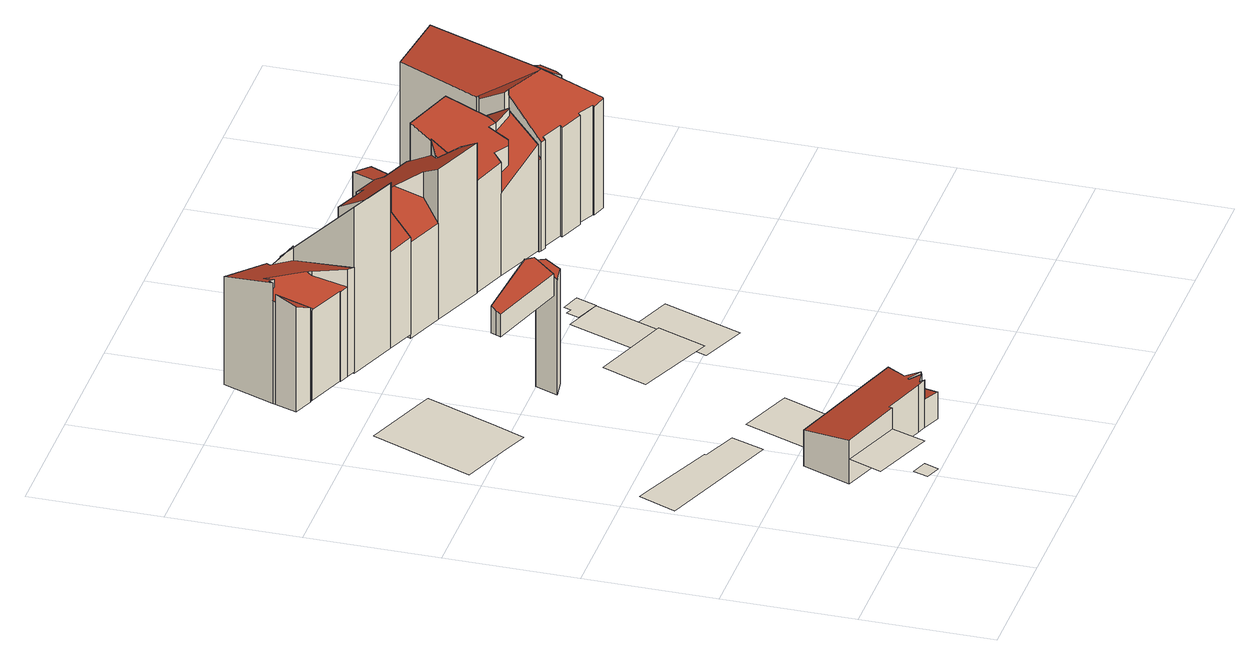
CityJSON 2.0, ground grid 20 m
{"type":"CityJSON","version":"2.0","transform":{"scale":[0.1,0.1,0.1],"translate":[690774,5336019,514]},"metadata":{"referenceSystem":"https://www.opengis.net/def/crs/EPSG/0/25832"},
"CityObjects":{
"building1":{"type":"Building","attributes":{"area_m2":55.53,"max_x":690797.88,"max_y":5336030,"min_x":690786.38,"min_y":5336021.5,"rf_extrusion_mode":"skip","rf_force_lod11":false,"rf_h_ground":518.7,"rf_h_pc_98p":0,"rf_h_roof_50p":0,"rf_h_roof_70p":0,"rf_h_roof_max":0,"rf_h_roof_min":0,"rf_is_glass_roof":false,"rf_nodata_frac":0.977,"rf_nodata_r":0,"rf_pc_select":"_HIGHEST_YET_INSUFFICIENT_COVERAGE","rf_pc_year":2026,"rf_pointcloud_unusable":true,"rf_pt_density":11.2,"rf_roof_planes":0,"rf_roof_type":"no points","rf_success":true,"rf_t_run":8,"source_file":"690_5336.gml"},"geometry":[{"type":"MultiSurface","lod":"0","boundaries":[[[0,1,2,3]]]}]},
"building2":{"type":"Building","attributes":{"area_m2":118.25,"max_x":690795.81,"max_y":5336057,"min_x":690774.81,"min_y":5336044,"rf_extrusion_mode":"skip","rf_force_lod11":false,"rf_h_ground":514.73,"rf_h_pc_98p":0,"rf_h_roof_50p":0,"rf_h_roof_70p":0,"rf_h_roof_max":0,"rf_h_roof_min":0,"rf_is_glass_roof":false,"rf_nodata_frac":1,"rf_nodata_r":0,"rf_pc_select":"_HIGHEST_YET_INSUFFICIENT_COVERAGE","rf_pc_year":0,"rf_pointcloud_unusable":true,"rf_pt_density":0,"rf_roof_planes":0,"rf_roof_type":"no points","rf_success":true,"rf_t_run":0,"source_file":"690_5336.gml"},"geometry":[{"type":"MultiSurface","lod":"0","boundaries":[[[4,5,6,7,8,9,10]]]}]},
"building3":{"type":"Building","attributes":{"area_m2":5.8,"max_x":690795.94,"max_y":5336022.5,"min_x":690792.81,"min_y":5336019,"rf_extrusion_mode":"skip","rf_force_lod11":false,"rf_h_ground":515.04,"rf_h_pc_98p":0,"rf_h_roof_50p":0,"rf_h_roof_70p":0,"rf_h_roof_max":0,"rf_h_roof_min":0,"rf_is_glass_roof":false,"rf_nodata_frac":0.25,"rf_nodata_r":0,"rf_pc_select":"_HIGHEST_YET_INSUFFICIENT_COVERAGE","rf_pc_year":2026,"rf_pointcloud_unusable":true,"rf_pt_density":12.44,"rf_roof_planes":0,"rf_roof_type":"no points","rf_success":true,"rf_t_run":4,"source_file":"690_5336.gml"},"geometry":[{"type":"MultiSurface","lod":"0","boundaries":[[[11,12,13,14]]]}]},
"building4":{"type":"Building","attributes":{"area_m2":101.1,"max_x":690793.38,"max_y":5336063.5,"min_x":690778.38,"min_y":5336051.5,"rf_extrusion_mode":"skip","rf_force_lod11":false,"rf_h_ground":532.24,"rf_h_pc_98p":0,"rf_h_roof_50p":0,"rf_h_roof_70p":0,"rf_h_roof_max":0,"rf_h_roof_min":0,"rf_is_glass_roof":false,"rf_nodata_frac":1,"rf_nodata_r":0,"rf_pc_select":"_HIGHEST_YET_INSUFFICIENT_COVERAGE","rf_pc_year":0,"rf_pointcloud_unusable":true,"rf_pt_density":0,"rf_roof_planes":0,"rf_roof_type":"no points","rf_success":true,"rf_t_run":0,"source_file":"690_5336.gml"},"geometry":[{"type":"MultiSurface","lod":"0","boundaries":[[[15,16,17,18,19]]]}]},
"building5":{"type":"Building","attributes":{"area_m2":160.46,"max_x":690811.12,"max_y":5336037.5,"min_x":690788.38,"min_y":5336023,"rf_extrusion_mode":"standard","rf_force_lod11":false,"rf_h_ground":514.7,"rf_h_pc_98p":0,"rf_h_roof_50p":521.57,"rf_h_roof_70p":521.95,"rf_h_roof_max":522.39,"rf_h_roof_min":518.46,"rf_h_roof_ridge":522.31,"rf_is_glass_roof":false,"rf_nodata_frac":0.54,"rf_nodata_r":0,"rf_pc_select":"_HIGHEST_YET_INSUFFICIENT_COVERAGE","rf_pc_year":2026,"rf_pointcloud_unusable":false,"rf_pt_density":106.25,"rf_ridgelines":3,"rf_rmse_lod22":0.298,"rf_roof_planes":7,"rf_roof_type":"slanted","rf_success":true,"rf_t_run":77,"rf_volume_lod22":1039.31,"source_file":"690_5336.gml"},"children":["building5-1"]},
"building5-1":{"type":"BuildingPart","parents":["building5"],"geometry":[{"type":"Solid","lod":"2.2","boundaries":[[[[20,21,22,23,24,25,26,27,28]],[[29,25,24,30]],[[30,24,23,31]],[[31,23,22,32]],[[33,34,26,25,29]],[[35,27,26,34]],[[32,22,21,36]],[[37,20,28,38]],[[38,28,27,35]],[[39,40,34,33]],[[41,42,43,44]],[[44,43,45,46]],[[47,37,48,49]],[[49,48,42,41]],[[36,21,20,37,47]],[[50,51,52,53]],[[53,52,40,39]],[[46,45,51,50]],[[51,45,43,42,48,37,38,35,34,40,52]],[[46,50,53,39,33,29,30,31,32,36,47,49,41,44]]]],"semantics":{"surfaces":[{"type":"GroundSurface"},{"type":"WallSurface","on_footprint_edge":true},{"type":"WallSurface","on_footprint_edge":false},{"type":"RoofSurface","rf_azimuth":62.97,"rf_h_roof_50p":518.82,"rf_h_roof_70p":519.04,"rf_h_roof_max":522.27,"rf_h_roof_min":518.3,"rf_slope":7.73},{"type":"RoofSurface","rf_azimuth":6.25,"rf_h_roof_50p":521.45,"rf_h_roof_70p":521.68,"rf_h_roof_max":522.29,"rf_h_roof_min":520.53,"rf_slope":9.01}],"values":[[0,1,1,1,1,1,1,1,1,2,2,2,2,2,1,2,2,2,3,4]]}}]},
"building6":{"type":"Building","attributes":{"area_m2":212.73,"max_x":690792.81,"max_y":5336096.5,"min_x":690774.56,"min_y":5336076.5,"rf_extrusion_mode":"standard","rf_force_lod11":false,"rf_h_ground":515.73,"rf_h_pc_98p":0,"rf_h_roof_50p":534.67,"rf_h_roof_70p":534.76,"rf_h_roof_max":535.05,"rf_h_roof_min":530.95,"rf_is_glass_roof":false,"rf_nodata_frac":0.582,"rf_nodata_r":0,"rf_pc_select":"_HIGHEST_YET_INSUFFICIENT_COVERAGE","rf_pc_year":2026,"rf_pointcloud_unusable":false,"rf_pt_density":7.04,"rf_ridgelines":0,"rf_rmse_lod22":0,"rf_roof_planes":2,"rf_roof_type":"slanted","rf_success":true,"rf_t_run":20,"rf_volume_lod22":0,"source_file":"690_5336.gml"},"geometry":[{"type":"MultiSurface","lod":"0","boundaries":[[[54,55,56,57,58,59,60,61]]]}]},
"building7":{"type":"Building","attributes":{"area_m2":65.28,"max_x":690797.19,"max_y":5336071,"min_x":690787.69,"min_y":5336059,"rf_extrusion_mode":"skip","rf_force_lod11":false,"rf_h_ground":531.93,"rf_h_pc_98p":0,"rf_h_roof_50p":0,"rf_h_roof_70p":0,"rf_h_roof_max":0,"rf_h_roof_min":0,"rf_is_glass_roof":false,"rf_nodata_frac":0.969,"rf_nodata_r":0,"rf_pc_select":"_HIGHEST_YET_INSUFFICIENT_COVERAGE","rf_pc_year":2026,"rf_pointcloud_unusable":true,"rf_pt_density":4.5,"rf_roof_planes":0,"rf_roof_type":"no points","rf_success":true,"rf_t_run":4,"source_file":"690_5336.gml"},"geometry":[{"type":"MultiSurface","lod":"0","boundaries":[[[62,63,64,65]]]}]},
"building8":{"type":"Building","attributes":{"area_m2":98.35,"max_x":690802.12,"max_y":5336063,"min_x":690790.44,"min_y":5336048.5,"rf_extrusion_mode":"skip","rf_force_lod11":false,"rf_h_ground":530.83,"rf_h_pc_98p":0,"rf_h_roof_50p":0,"rf_h_roof_70p":0,"rf_h_roof_max":0,"rf_h_roof_min":0,"rf_is_glass_roof":false,"rf_nodata_frac":0.954,"rf_nodata_r":0,"rf_pc_select":"_HIGHEST_YET_INSUFFICIENT_COVERAGE","rf_pc_year":2026,"rf_pointcloud_unusable":true,"rf_pt_density":10.67,"rf_roof_planes":0,"rf_roof_type":"no points","rf_success":true,"rf_t_run":2,"source_file":"690_5336.gml"},"geometry":[{"type":"MultiSurface","lod":"0","boundaries":[[[66,67,68,69]]]}]},
"building9":{"type":"Building","attributes":{"area_m2":113.41,"max_x":690807.62,"max_y":5336048,"min_x":690794.75,"min_y":5336033,"rf_extrusion_mode":"standard","rf_force_lod11":false,"rf_h_ground":514.87,"rf_h_pc_98p":0,"rf_h_roof_50p":518.59,"rf_h_roof_70p":518.63,"rf_h_roof_max":518.81,"rf_h_roof_min":518.44,"rf_is_glass_roof":false,"rf_nodata_frac":0.562,"rf_nodata_r":0,"rf_pc_select":"_HIGHEST_YET_INSUFFICIENT_COVERAGE","rf_pc_year":2026,"rf_pointcloud_unusable":false,"rf_pt_density":38.87,"rf_ridgelines":0,"rf_rmse_lod22":0,"rf_roof_planes":2,"rf_roof_type":"slanted","rf_success":true,"rf_t_run":36,"rf_volume_lod22":0,"source_file":"690_5336.gml"},"geometry":[{"type":"MultiSurface","lod":"0","boundaries":[[[70,71,72,73]]]}]},
"building10":{"type":"Building","attributes":{"area_m2":12.14,"max_x":690798.31,"max_y":5336073,"min_x":690793.38,"min_y":5336069,"rf_extrusion_mode":"skip","rf_force_lod11":false,"rf_h_ground":531.98,"rf_h_pc_98p":0,"rf_h_roof_50p":0,"rf_h_roof_70p":0,"rf_h_roof_max":0,"rf_h_roof_min":0,"rf_is_glass_roof":false,"rf_nodata_frac":0.854,"rf_nodata_r":0,"rf_pc_select":"_HIGHEST_YET_INSUFFICIENT_COVERAGE","rf_pc_year":2026,"rf_pointcloud_unusable":true,"rf_pt_density":9.14,"rf_roof_planes":0,"rf_roof_type":"no points","rf_success":true,"rf_t_run":3,"source_file":"690_5336.gml"},"geometry":[{"type":"MultiSurface","lod":"0","boundaries":[[[74,75,76,77,78,79]]]}]},
"building11":{"type":"Building","attributes":{"area_m2":177.84,"max_x":690805,"max_y":5336092,"min_x":690786.44,"min_y":5336074.5,"rf_extrusion_mode":"standard","rf_force_lod11":false,"rf_h_ground":530.38,"rf_h_pc_98p":0,"rf_h_roof_50p":534.61,"rf_h_roof_70p":534.93,"rf_h_roof_max":535.77,"rf_h_roof_min":533.84,"rf_is_glass_roof":false,"rf_nodata_frac":0.582,"rf_nodata_r":0,"rf_pc_select":"_HIGHEST_YET_INSUFFICIENT_COVERAGE","rf_pc_year":2026,"rf_pointcloud_unusable":false,"rf_pt_density":15,"rf_ridgelines":0,"rf_rmse_lod22":1.68,"rf_roof_planes":3,"rf_roof_type":"slanted","rf_success":true,"rf_t_run":35,"rf_volume_lod22":167.82,"source_file":"690_5336.gml"},"children":["building11-1"]},
"building11-1":{"type":"BuildingPart","parents":["building11"],"geometry":[{"type":"Solid","lod":"2.2","boundaries":[[[[80,81,82,83,84,85]],[[86,84,83,87]],[[88,85,84,86]],[[87,83,82,89]],[[89,82,81,90]],[[91,80,85,88]],[[90,81,80,91]],[[90,91,88,86,87,89]]]],"semantics":{"surfaces":[{"type":"GroundSurface"},{"type":"WallSurface","on_footprint_edge":true},{"type":"RoofSurface","rf_azimuth":198.56,"rf_h_roof_50p":534.73,"rf_h_roof_70p":534.99,"rf_h_roof_max":535.7,"rf_h_roof_min":534.08,"rf_slope":22.22}],"values":[[0,1,1,1,1,1,1,2]]}}]},
"building12":{"type":"Building","attributes":{"area_m2":359.8,"max_x":690824.88,"max_y":5336087.5,"min_x":690795,"min_y":5336060.5,"rf_extrusion_mode":"standard","rf_force_lod11":false,"rf_h_ground":514.61,"rf_h_pc_98p":0,"rf_h_roof_50p":533.04,"rf_h_roof_70p":533.4,"rf_h_roof_max":535.56,"rf_h_roof_min":532.14,"rf_h_roof_ridge":532.51,"rf_is_glass_roof":false,"rf_nodata_frac":0.483,"rf_nodata_r":0,"rf_pc_select":"_HIGHEST_YET_INSUFFICIENT_COVERAGE","rf_pc_year":2026,"rf_pointcloud_unusable":false,"rf_pt_density":21.62,"rf_ridgelines":1,"rf_rmse_lod22":11.63,"rf_roof_planes":6,"rf_roof_type":"slanted","rf_success":true,"rf_t_run":74,"rf_volume_lod22":136.47,"source_file":"690_5336.gml"},"children":["building12-1"]},
"building12-1":{"type":"BuildingPart","parents":["building12"],"geometry":[{"type":"Solid","lod":"2.2","boundaries":[[[[92,93,94,95]],[[96,92,95,97]],[[97,95,94,98]],[[98,94,93,99]],[[99,93,92,96]],[[99,96,97,98]]]],"semantics":{"surfaces":[{"type":"GroundSurface"},{"type":"WallSurface","on_footprint_edge":true},{"type":"RoofSurface","rf_azimuth":171.69,"rf_h_roof_50p":534.05,"rf_h_roof_70p":534.38,"rf_h_roof_max":534.99,"rf_h_roof_min":533.39,"rf_slope":30.17}],"values":[[0,1,1,1,1,2]]}}]},
"building13":{"type":"Building","attributes":{"area_m2":165.88,"max_x":690801.81,"max_y":5336120.5,"min_x":690784.88,"min_y":5336104,"rf_extrusion_mode":"standard","rf_force_lod11":false,"rf_h_ground":515.28,"rf_h_pc_98p":0,"rf_h_roof_50p":531.57,"rf_h_roof_70p":532.48,"rf_h_roof_max":534.48,"rf_h_roof_min":529.54,"rf_h_roof_ridge":530.56,"rf_is_glass_roof":false,"rf_nodata_frac":0.485,"rf_nodata_r":0,"rf_pc_select":"_HIGHEST_YET_INSUFFICIENT_COVERAGE","rf_pc_year":2026,"rf_pointcloud_unusable":false,"rf_pt_density":13.06,"rf_ridgelines":1,"rf_rmse_lod22":0.416,"rf_roof_planes":9,"rf_roof_type":"slanted","rf_success":true,"rf_t_run":31,"rf_volume_lod22":2726.28,"source_file":"690_5336.gml"},"children":["building13-1"]},
"building13-1":{"type":"BuildingPart","parents":["building13"],"geometry":[{"type":"Solid","lod":"2.2","boundaries":[[[[100,101,102,103,104,105,106,107,108,109,110,111,112,113]],[[114,115,116]],[[117,111,110,118]],[[119,112,111,117]],[[120,101,100,121,122]],[[122,121,123,124]],[[125,108,107,126]],[[127,109,108,125]],[[128,129,106,105,130]],[[131,132,104,103,133]],[[130,105,104,132]],[[134,135,102,101,120]],[[126,107,106,129]],[[136,137,113,112,119]],[[138,139,140]],[[132,131,140]],[[118,110,109,127,141]],[[133,103,102,135]],[[121,100,113,137]],[[115,114,129,128]],[[139,138,135,134]],[[124,123,142,143]],[[143,142,144,145]],[[145,144,146]],[[141,127,137,136]],[[135,138,140,131,133]],[[146,116,115,128,130,132,140,139,134,120,122,124,143,145]],[[141,136,119,117,118]],[[137,127,125,126,129,114,116,146,144,142,123,121]]]],"semantics":{"surfaces":[{"type":"GroundSurface"},{"type":"WallSurface","on_footprint_edge":false},{"type":"WallSurface","on_footprint_edge":true},{"type":"RoofSurface","rf_azimuth":15.99,"rf_h_roof_50p":529.95,"rf_h_roof_70p":530.3,"rf_h_roof_max":531.55,"rf_h_roof_min":528.79,"rf_slope":52.33},{"type":"RoofSurface","rf_azimuth":68.71,"rf_h_roof_50p":531.92,"rf_h_roof_70p":532.43,"rf_h_roof_max":534.52,"rf_h_roof_min":529.62,"rf_slope":19.93},{"type":"RoofSurface","rf_azimuth":134.08,"rf_h_roof_50p":532.13,"rf_h_roof_70p":532.54,"rf_h_roof_max":533.16,"rf_h_roof_min":530.68,"rf_slope":30.44},{"type":"RoofSurface","rf_azimuth":200.54,"rf_h_roof_50p":531.68,"rf_h_roof_70p":532.33,"rf_h_roof_max":533.84,"rf_h_roof_min":529.86,"rf_slope":29.01}],"values":[[0,1,2,2,2,1,2,2,2,2,2,2,2,2,1,1,2,2,2,1,1,1,1,1,1,3,4,5,6]]}}]},
"building14":{"type":"Building","attributes":{"area_m2":167.84,"max_x":690814.25,"max_y":5336116,"min_x":690797.38,"min_y":5336099.5,"rf_extrusion_mode":"standard","rf_force_lod11":false,"rf_h_ground":515.13,"rf_h_pc_98p":0,"rf_h_roof_50p":532.72,"rf_h_roof_70p":533.2,"rf_h_roof_max":535.57,"rf_h_roof_min":531.17,"rf_is_glass_roof":false,"rf_nodata_frac":0.7,"rf_nodata_r":0,"rf_pc_select":"_HIGHEST_YET_INSUFFICIENT_COVERAGE","rf_pc_year":2026,"rf_pointcloud_unusable":false,"rf_pt_density":10.59,"rf_ridgelines":0,"rf_rmse_lod22":1.19,"rf_roof_planes":3,"rf_roof_type":"slanted","rf_success":true,"rf_t_run":19,"rf_volume_lod22":3289.98,"source_file":"690_5336.gml"},"children":["building14-1"]},
"building14-1":{"type":"BuildingPart","parents":["building14"],"geometry":[{"type":"Solid","lod":"2.2","boundaries":[[[[147,148,149,150,151,152]],[[153,150,149,154]],[[154,149,148,155]],[[156,157,158,159]],[[160,161,157,156]],[[159,158,151,150,153]],[[162,152,151,158]],[[155,148,147,161,160]],[[161,147,152,162]],[[155,160,156,159,153,154]],[[161,162,158,157]]]],"semantics":{"surfaces":[{"type":"GroundSurface"},{"type":"WallSurface","on_footprint_edge":true},{"type":"WallSurface","on_footprint_edge":false},{"type":"RoofSurface","rf_azimuth":22.13,"rf_h_roof_50p":534.69,"rf_h_roof_70p":537,"rf_h_roof_max":541.76,"rf_h_roof_min":529,"rf_slope":44.57},{"type":"RoofSurface","rf_azimuth":202.33,"rf_h_roof_50p":532.37,"rf_h_roof_70p":532.91,"rf_h_roof_max":541.36,"rf_h_roof_min":530.89,"rf_slope":39.86}],"values":[[0,1,1,2,2,1,1,1,1,3,4]]}}]},
"building15":{"type":"Building","attributes":{"area_m2":195.93,"max_x":690828.19,"max_y":5336111,"min_x":690809.56,"min_y":5336094,"rf_extrusion_mode":"standard","rf_force_lod11":false,"rf_h_ground":514.5,"rf_h_pc_98p":0,"rf_h_roof_50p":533.95,"rf_h_roof_70p":534.59,"rf_h_roof_max":536.18,"rf_h_roof_min":531,"rf_h_roof_ridge":535.39,"rf_is_glass_roof":false,"rf_nodata_frac":0.662,"rf_nodata_r":0,"rf_pc_select":"_HIGHEST_YET_INSUFFICIENT_COVERAGE","rf_pc_year":2026,"rf_pointcloud_unusable":false,"rf_pt_density":10.07,"rf_ridgelines":1,"rf_rmse_lod22":0.98,"rf_roof_planes":3,"rf_roof_type":"slanted","rf_success":true,"rf_t_run":31,"rf_volume_lod22":3830.09,"source_file":"690_5336.gml"},"children":["building15-1"]},
"building15-1":{"type":"BuildingPart","parents":["building15"],"geometry":[{"type":"Solid","lod":"2.2","boundaries":[[[[163,164,165,166,167,168,169,170,171,172,173,174]],[[175,169,168,176]],[[177,170,169,175]],[[176,168,167,178]],[[178,167,166,179]],[[180,181,182,183]],[[184,173,172,181,180]],[[179,166,165,185]],[[185,165,164,186]],[[187,163,174,188]],[[181,172,171,189,190]],[[189,171,170,177]],[[191,188,174,173,184]],[[192,193,188,191]],[[186,164,163,187]],[[190,189,194,195]],[[195,194,196]],[[183,182,196]],[[193,192,197]],[[195,196,182,181,190]],[[197,192,191,184,180,183,196,194,189,177,175,176,178,179,185,186]],[[193,197,186,187,188]]]],"semantics":{"surfaces":[{"type":"GroundSurface"},{"type":"WallSurface","on_footprint_edge":true},{"type":"WallSurface","on_footprint_edge":false},{"type":"RoofSurface","rf_azimuth":179.74,"rf_h_roof_50p":535.8,"rf_h_roof_70p":535.91,"rf_h_roof_max":536.72,"rf_h_roof_min":534.7,"rf_slope":25.66},{"type":"RoofSurface","rf_azimuth":21.4,"rf_h_roof_50p":533.92,"rf_h_roof_70p":535.49,"rf_h_roof_max":538.74,"rf_h_roof_min":530.06,"rf_slope":31.6},{"type":"RoofSurface","rf_azimuth":200.76,"rf_h_roof_50p":532.82,"rf_h_roof_70p":533.94,"rf_h_roof_max":538.45,"rf_h_roof_min":530.16,"rf_slope":43.95}],"values":[[0,1,1,1,1,2,1,1,1,1,1,1,1,2,1,2,2,2,2,3,4,5]]}}]},
"building16":{"type":"Building","attributes":{"area_m2":160.98,"max_x":690840.81,"max_y":5336104.5,"min_x":690823.75,"min_y":5336088.5,"rf_extrusion_mode":"standard","rf_force_lod11":false,"rf_h_ground":514.56,"rf_h_pc_98p":0,"rf_h_roof_50p":532.34,"rf_h_roof_70p":534.04,"rf_h_roof_max":536.26,"rf_h_roof_min":530.13,"rf_is_glass_roof":false,"rf_nodata_frac":0.599,"rf_nodata_r":0,"rf_pc_select":"_HIGHEST_YET_INSUFFICIENT_COVERAGE","rf_pc_year":2026,"rf_pointcloud_unusable":false,"rf_pt_density":50.25,"rf_ridgelines":0,"rf_rmse_lod22":0.928,"rf_roof_planes":8,"rf_roof_type":"slanted","rf_success":true,"rf_t_run":48,"rf_volume_lod22":3195.58,"source_file":"690_5336.gml"},"children":["building16-1"]},
"building16-1":{"type":"BuildingPart","parents":["building16"],"geometry":[{"type":"Solid","lod":"2.2","boundaries":[[[[198,199,200,201,202,203,204,205,206]],[[207,202,201,208]],[[209,210,203,202,207,211]],[[212,213,214,215]],[[216,217,218,213,212]],[[219,220,221,222]],[[211,207,220,219]],[[223,198,206,224]],[[208,201,200,221]],[[225,205,204,226]],[[222,221,200,199,227]],[[224,206,205,225,228]],[[228,225,229,230]],[[231,232,233,234]],[[213,218,235,236]],[[236,235,210,209]],[[226,204,203,210]],[[230,229,232,231]],[[234,233,217,216]],[[237,227,199,198,223]],[[215,214,227,237]],[[208,221,220,207]],[[217,233,232,229,225,226,210,235,218]],[[215,237,223,224,228,230,231,234,216,212]],[[227,214,213,236,209,211,219,222]]]],"semantics":{"surfaces":[{"type":"GroundSurface"},{"type":"WallSurface","on_footprint_edge":true},{"type":"WallSurface","on_footprint_edge":false},{"type":"RoofSurface","rf_azimuth":18.6,"rf_h_roof_50p":529.99,"rf_h_roof_70p":530.16,"rf_h_roof_max":531.87,"rf_h_roof_min":529.56,"rf_slope":28.75},{"type":"RoofSurface","rf_azimuth":233.09,"rf_h_roof_50p":532.58,"rf_h_roof_70p":533.48,"rf_h_roof_max":535.84,"rf_h_roof_min":528.43,"rf_slope":41.49},{"type":"RoofSurface","rf_azimuth":207.47,"rf_h_roof_50p":535.63,"rf_h_roof_70p":536.59,"rf_h_roof_max":538.36,"rf_h_roof_min":532.73,"rf_slope":24.42},{"type":"RoofSurface","rf_azimuth":356.98,"rf_h_roof_50p":532.87,"rf_h_roof_70p":533.7,"rf_h_roof_max":535.84,"rf_h_roof_min":529.91,"rf_slope":36.25}],"values":[[0,1,1,2,2,2,2,1,1,1,1,1,2,2,2,2,1,2,2,1,2,3,4,5,6]]}}]},
"building17":{"type":"Building","attributes":{"area_m2":28.83,"max_x":690843.75,"max_y":5336116,"min_x":690836.75,"min_y":5336109,"rf_extrusion_mode":"standard","rf_force_lod11":false,"rf_h_ground":514.51,"rf_h_pc_98p":0,"rf_h_roof_50p":520.18,"rf_h_roof_70p":521.49,"rf_h_roof_max":521.95,"rf_h_roof_min":519.97,"rf_is_glass_roof":false,"rf_nodata_frac":0.623,"rf_nodata_r":0,"rf_pc_select":"_HIGHEST_YET_INSUFFICIENT_COVERAGE","rf_pc_year":2026,"rf_pointcloud_unusable":false,"rf_pt_density":70.79,"rf_ridgelines":0,"rf_rmse_lod22":0.232,"rf_roof_planes":2,"rf_roof_type":"slanted","rf_success":true,"rf_t_run":28,"rf_volume_lod22":178.98,"source_file":"690_5336.gml"},"children":["building17-1"]},
"building17-1":{"type":"BuildingPart","parents":["building17"],"geometry":[{"type":"Solid","lod":"2.2","boundaries":[[[[238,239,240,241,242,243]],[[244,242,241,245]],[[246,243,242,244]],[[247,238,243,246]],[[245,241,240,248]],[[248,240,239,249]],[[249,239,238,247]],[[249,247,246,244,245,248]]]],"semantics":{"surfaces":[{"type":"GroundSurface"},{"type":"WallSurface","on_footprint_edge":true},{"type":"RoofSurface","rf_azimuth":110.39,"rf_h_roof_50p":520.75,"rf_h_roof_70p":521.07,"rf_h_roof_max":521.58,"rf_h_roof_min":519.86,"rf_slope":18.25}],"values":[[0,1,1,1,1,1,1,2]]}}]},
"building18":{"type":"Building","attributes":{"area_m2":337.88,"max_x":690859.69,"max_y":5336112,"min_x":690836.62,"min_y":5336083,"rf_extrusion_mode":"standard","rf_force_lod11":false,"rf_h_ground":514.51,"rf_h_pc_98p":0,"rf_h_roof_50p":535.62,"rf_h_roof_70p":536.45,"rf_h_roof_max":537.64,"rf_h_roof_min":532.5,"rf_h_roof_ridge":537.87,"rf_is_glass_roof":false,"rf_nodata_frac":0.00148,"rf_nodata_r":0,"rf_pc_select":"PREFERRED_AND_LATEST","rf_pc_year":2026,"rf_pointcloud_unusable":false,"rf_pt_density":584.37,"rf_ridgelines":5,"rf_rmse_lod22":1.21,"rf_roof_planes":22,"rf_roof_type":"slanted","rf_success":true,"rf_t_run":193,"rf_volume_lod22":7075.34,"source_file":"690_5336.gml"},"children":["building18-1"]},
"building18-1":{"type":"BuildingPart","parents":["building18"],"geometry":[{"type":"Solid","lod":"2.2","boundaries":[[[[250,251,252,253,254,255,256,257,258,259,260,261,262,263,264,265,266,267,268,269,270,271,272,273,274,275,276,277,278]],[[279,257,256,280]],[[281,265,264,282]],[[283,266,265,281]],[[282,264,263,284]],[[285,262,261,286]],[[284,263,262,285]],[[287,251,250,288]],[[288,250,278,289]],[[290,291,292,293]],[[294,295,255,254,296]],[[280,256,255,295]],[[297,298,299]],[[300,252,251,287]],[[301,276,275,302]],[[302,275,274,303]],[[304,277,276,301]],[[305,306,307,308]],[[309,268,267,310]],[[310,267,266,283]],[[311,272,271,312]],[[303,274,273,313]],[[313,273,272,311]],[[314,279,315,298,297]],[[316,259,258,292]],[[293,292,258,257,279,314]],[[317,318,319,320]],[[321,322,318,317]],[[286,261,260,291,290]],[[291,260,259,316]],[[308,307,322,321]],[[298,315,295,294]],[[323,253,252,300]],[[296,254,253,323]],[[320,319,306,305]],[[324,269,268,309]],[[325,270,269,324]],[[312,271,270,325]],[[289,278,277,304]],[[286,290,293,314,297,299,326]],[[291,316,292]],[[295,315,279,280]],[[327,284,285,286,326]],[[320,305,308,321,317]],[[312,325,324,309,310,283,281,282,284,327,303,313,311],[306,319,318,322,307]],[[289,304,301,302,303,327,326,299,298,294,296,323,300,287,288]]]],"semantics":{"surfaces":[{"type":"GroundSurface"},{"type":"WallSurface","on_footprint_edge":true},{"type":"WallSurface","on_footprint_edge":false},{"type":"RoofSurface","rf_azimuth":25.02,"rf_h_roof_50p":536.45,"rf_h_roof_70p":536.94,"rf_h_roof_max":537.99,"rf_h_roof_min":534.17,"rf_slope":30.91},{"type":"RoofSurface","rf_azimuth":9.99,"rf_h_roof_50p":529.65,"rf_h_roof_70p":530.01,"rf_h_roof_max":534.7,"rf_h_roof_min":529.5,"rf_slope":41.91},{"type":"RoofSurface","rf_azimuth":213.78,"rf_h_roof_50p":534.1,"rf_h_roof_70p":534.55,"rf_h_roof_max":537.43,"rf_h_roof_min":530.28,"rf_slope":43.04},{"type":"RoofSurface","rf_azimuth":291.22,"rf_h_roof_50p":536.2,"rf_h_roof_70p":536.84,"rf_h_roof_max":537.98,"rf_h_roof_min":534.27,"rf_slope":25.98},{"type":"RoofSurface","rf_azimuth":111.02,"rf_h_roof_50p":534.41,"rf_h_roof_70p":534.55,"rf_h_roof_max":534.81,"rf_h_roof_min":534.06,"rf_slope":21.83},{"type":"RoofSurface","rf_azimuth":111.5,"rf_h_roof_50p":535.11,"rf_h_roof_70p":536.18,"rf_h_roof_max":537.98,"rf_h_roof_min":532.03,"rf_slope":41.11},{"type":"RoofSurface","rf_azimuth":201.15,"rf_h_roof_50p":534.73,"rf_h_roof_70p":535.87,"rf_h_roof_max":537.99,"rf_h_roof_min":532.23,"rf_slope":41.17}],"values":[[0,1,1,1,1,1,1,1,1,2,1,1,2,1,1,1,1,2,1,1,1,1,1,2,1,1,2,2,1,1,2,2,1,1,2,1,1,1,1,3,4,5,6,7,8,9]]}}]}
},
"vertices":[
[219,24,47],[238,76,47],[144,111,47],[124,60,47],
[8,324,7],[199,251,7],[218,301,7],[164,323,7],[165,325,7],[44,376,7],[31,381,7],
[220,24,10],[196,33,10],[188,11,10],[211,2,10],
[44,376,182],[165,325,182],[194,400,182],[72,445,182],[55,405,182],
[317,52,7],[302,57,7],[241,81,7],[238,76,7],[144,111,7],[173,185,7],[354,115,7],[371,108,7],[345,41,7],[173,185,65],[144,111,77],[238,76,81],[241,81,80],[354,115,73],[354,115,45],[371,108,43],[302,57,83],[317,52,53],[345,41,50],[330,85,78],[330,85,50],[335,61,82],[335,61,50],[320,75,51],[320,75,80],[321,77,51],[321,77,80],[317,52,84],[313,58,53],[313,58,83],[341,64,81],[341,64,49],[341,65,49],[341,65,81],
[6,619,17],[78,592,17],[124,574,17],[143,619,17],[188,730,17],[183,732,17],[163,740,17],[71,775,17],
[137,421,179],[194,400,179],[232,501,179],[175,522,179],
[235,294,168],[281,415,168],[210,442,168],[164,323,168],
[290,139,9],[337,259,9],[254,291,9],[208,171,9],
[194,515,180],[232,501,180],[243,532,180],[215,542,180],[211,531,180],[201,534,180],
[147,628,164],[265,613,164],[278,603,164],[265,571,164],[140,612,164],[143,619,164],[140,612,200],[265,571,200],[143,619,203],[278,603,214],[265,613,217],[147,628,207],
[294,591,6],[293,570,6],[263,566,6],[277,601,6],[294,591,204],[277,601,211],[263,566,192],[293,570,192],
[122,935,13],[152,1014,13],[245,979,13],[278,966,13],[271,948,13],[234,850,13],[220,855,13],[205,861,13],[205,862,13],[145,885,13],[140,887,13],[140,886,13],[109,898,13],[121,931,13],[202,902,179],[202,902,186],[205,910,183],[140,886,165],[140,887,165],[109,898,183],[152,1014,188],[122,935,180],[122,935,208],[132,943,186],[132,943,204],[205,862,158],[205,861,158],[145,885,159],[220,855,186],[220,855,158],[234,850,182],[271,948,179],[271,948,156],[278,966,155],[245,979,161],[245,979,151],[121,931,191],[121,931,178],[236,972,162],[236,972,165],[240,969,164],[145,885,162],[145,940,187],[145,940,200],[148,955,195],[148,955,197],[150,956,196],
[311,820,11],[234,850,11],[279,969,11],[403,921,11],[368,835,11],[355,803,11],[403,921,152],[279,969,154],[234,850,280],[306,851,252],[306,851,189],[368,835,197],[368,835,244],[311,820,278],[311,820,167],[355,803,168],
[355,803,5],[376,855,5],[403,921,5],[457,900,5],[461,912,5],[501,896,5],[494,880,5],[542,862,5],[526,822,5],[508,774,5],[497,748,5],[414,780,5],[494,880,173],[501,896,162],[542,862,173],[461,912,162],[457,900,170],[508,774,231],[508,774,202],[494,803,216],[494,803,217],[497,748,248],[403,921,170],[376,855,214],[355,803,160],[414,780,160],[526,822,199],[526,822,225],[414,780,248],[430,806,230],[430,806,189],[495,807,215],[495,807,218],[494,804,216],[408,842,214],
[539,856,6],[615,827,6],[656,811,6],[668,806,6],[663,793,6],[645,744,6],[627,697,6],[549,728,6],[497,748,6],[663,793,165],[668,806,157],[645,744,219],[645,744,215],[663,793,184],[613,754,212],[613,754,211],[616,765,203],[616,765,218],[599,760,212],[599,760,192],[613,754,198],[647,804,175],[647,804,162],[656,811,157],[656,811,171],[539,856,238],[497,748,186],[549,728,139],[627,697,178],[615,827,158],[549,728,189],[560,741,153],[560,741,196],[584,728,196],[584,728,164],[594,731,173],[594,731,200],[639,742,210],[639,742,220],[615,827,242],
[658,902,5],[627,913,5],[628,915,5],[651,971,5],[698,958,5],[666,899,5],[698,958,58],[651,971,74],[666,899,61],[658,902,64],[628,915,75],[627,913,75],
[713,661,5],[674,676,5],[675,679,5],[639,693,5],[637,690,5],[629,693,5],[626,695,5],[648,751,5],[663,792,5],[668,806,5],[685,799,5],[687,803,5],[743,929,5],[800,902,5],[855,874,5],[857,874,5],[855,869,5],[847,872,5],[814,789,5],[816,788,5],[799,745,5],[801,745,5],[766,657,5],[770,655,5],[765,643,5],[764,642,5],[742,649,5],[742,651,5],[714,664,5],[648,751,208],[626,695,154],[857,874,182],[855,874,183],[855,869,181],[800,902,237],[743,929,206],[687,803,203],[674,676,181],[713,661,181],[714,664,183],[685,799,206],[685,799,159],[663,792,168],[663,792,215],[629,693,181],[629,693,154],[637,690,181],[656,748,241],[656,748,233],[658,752,238],[675,679,184],[742,649,180],[764,642,181],[765,643,183],[742,651,182],[796,742,201],[796,742,190],[783,747,202],[783,747,207],[814,789,190],[847,872,190],[766,657,186],[801,745,186],[770,655,183],[648,751,241],[656,748,210],[668,806,155],[773,705,204],[773,705,196],[786,716,189],[786,716,201],[771,718,207],[771,718,202],[639,693,184],[816,788,188],[799,745,188],[728,723,236],[730,723,237]
]}
